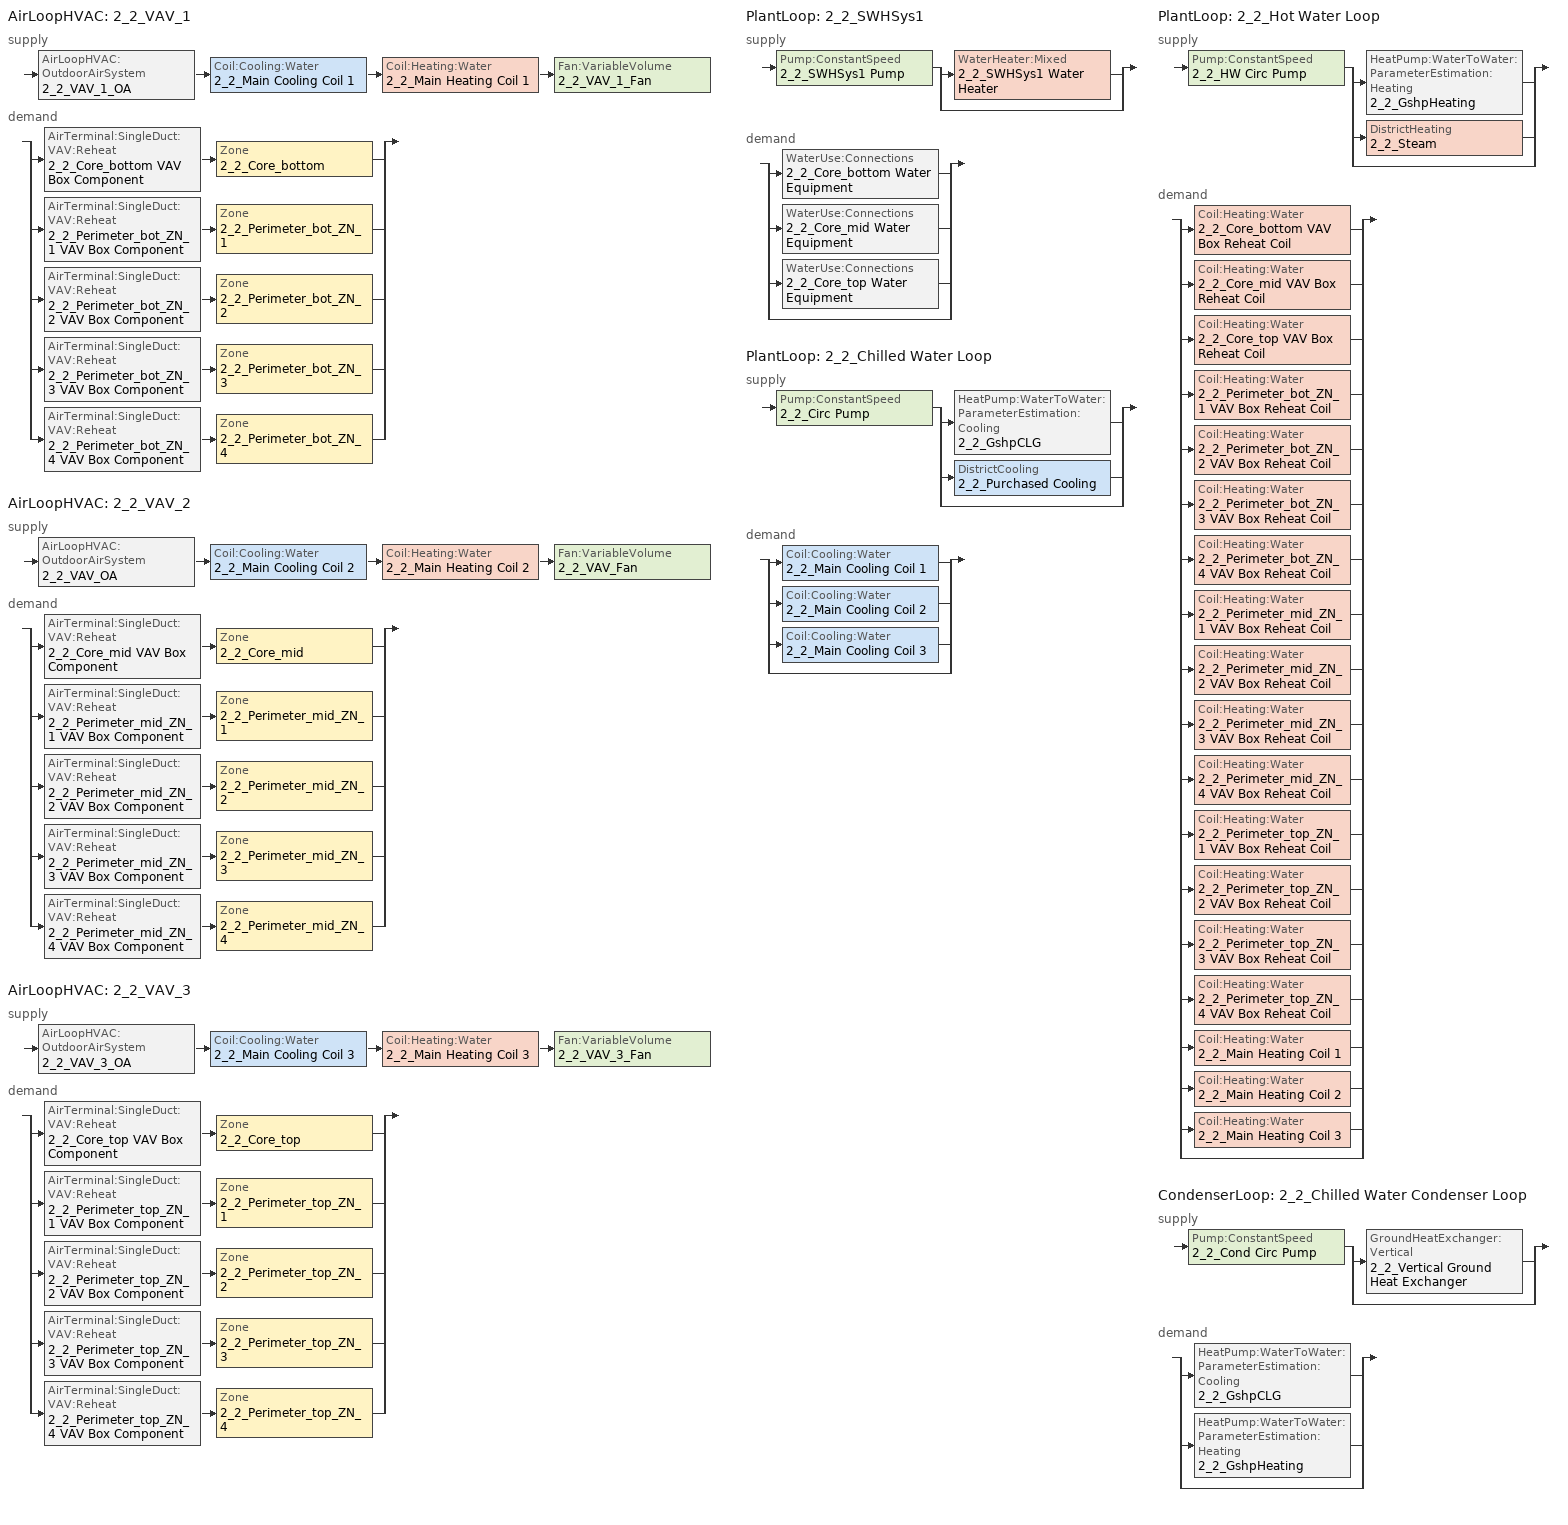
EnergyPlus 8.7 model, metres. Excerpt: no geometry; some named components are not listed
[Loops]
AirLoopHVAC '2_2_VAV_1'
 supply: AirLoopHVAC:OutdoorAirSystem '2_2_VAV_1_OA' > Coil:Cooling:Water '2_2_Main Cooling Coil 1' > Coil:Heating:Water '2_2_Main Heating Coil 1' > Fan:VariableVolume '2_2_VAV_1_Fan'
 demand: split
  | AirTerminal:SingleDuct:VAV:Reheat '2_2_Core_bottom VAV Box Component' > Zone '2_2_Core_bottom'
  | AirTerminal:SingleDuct:VAV:Reheat '2_2_Perimeter_bot_ZN_1 VAV Box Component' > Zone '2_2_Perimeter_bot_ZN_1'
  | AirTerminal:SingleDuct:VAV:Reheat '2_2_Perimeter_bot_ZN_2 VAV Box Component' > Zone '2_2_Perimeter_bot_ZN_2'
  | AirTerminal:SingleDuct:VAV:Reheat '2_2_Perimeter_bot_ZN_3 VAV Box Component' > Zone '2_2_Perimeter_bot_ZN_3'
  | AirTerminal:SingleDuct:VAV:Reheat '2_2_Perimeter_bot_ZN_4 VAV Box Component' > Zone '2_2_Perimeter_bot_ZN_4'
AirLoopHVAC '2_2_VAV_2'
 supply: AirLoopHVAC:OutdoorAirSystem '2_2_VAV_OA' > Coil:Cooling:Water '2_2_Main Cooling Coil 2' > Coil:Heating:Water '2_2_Main Heating Coil 2' > Fan:VariableVolume '2_2_VAV_Fan'
 demand: split
  | AirTerminal:SingleDuct:VAV:Reheat '2_2_Core_mid VAV Box Component' > Zone '2_2_Core_mid'
  | AirTerminal:SingleDuct:VAV:Reheat '2_2_Perimeter_mid_ZN_1 VAV Box Component' > Zone '2_2_Perimeter_mid_ZN_1'
  | AirTerminal:SingleDuct:VAV:Reheat '2_2_Perimeter_mid_ZN_2 VAV Box Component' > Zone '2_2_Perimeter_mid_ZN_2'
  | AirTerminal:SingleDuct:VAV:Reheat '2_2_Perimeter_mid_ZN_3 VAV Box Component' > Zone '2_2_Perimeter_mid_ZN_3'
  | AirTerminal:SingleDuct:VAV:Reheat '2_2_Perimeter_mid_ZN_4 VAV Box Component' > Zone '2_2_Perimeter_mid_ZN_4'
AirLoopHVAC '2_2_VAV_3'
 supply: AirLoopHVAC:OutdoorAirSystem '2_2_VAV_3_OA' > Coil:Cooling:Water '2_2_Main Cooling Coil 3' > Coil:Heating:Water '2_2_Main Heating Coil 3' > Fan:VariableVolume '2_2_VAV_3_Fan'
 demand: split
  | AirTerminal:SingleDuct:VAV:Reheat '2_2_Core_top VAV Box Component' > Zone '2_2_Core_top'
  | AirTerminal:SingleDuct:VAV:Reheat '2_2_Perimeter_top_ZN_1 VAV Box Component' > Zone '2_2_Perimeter_top_ZN_1'
  | AirTerminal:SingleDuct:VAV:Reheat '2_2_Perimeter_top_ZN_2 VAV Box Component' > Zone '2_2_Perimeter_top_ZN_2'
  | AirTerminal:SingleDuct:VAV:Reheat '2_2_Perimeter_top_ZN_3 VAV Box Component' > Zone '2_2_Perimeter_top_ZN_3'
  | AirTerminal:SingleDuct:VAV:Reheat '2_2_Perimeter_top_ZN_4 VAV Box Component' > Zone '2_2_Perimeter_top_ZN_4'
PlantLoop '2_2_SWHSys1'
 supply: Pump:ConstantSpeed '2_2_SWHSys1 Pump' > split
  | WaterHeater:Mixed '2_2_SWHSys1 Water Heater'
  | bypass
 demand: split
  | WaterUse:Connections '2_2_Core_bottom Water Equipment'
  | WaterUse:Connections '2_2_Core_mid Water Equipment'
  | WaterUse:Connections '2_2_Core_top Water Equipment'
  | bypass
PlantLoop '2_2_Chilled Water Loop'
 supply: Pump:ConstantSpeed '2_2_Circ Pump' > split
  | HeatPump:WaterToWater:ParameterEstimation:Cooling '2_2_GshpCLG'
  | DistrictCooling '2_2_Purchased Cooling'
  | bypass
 demand: split
  | Coil:Cooling:Water '2_2_Main Cooling Coil 1'
  | Coil:Cooling:Water '2_2_Main Cooling Coil 2'
  | Coil:Cooling:Water '2_2_Main Cooling Coil 3'
  | bypass
PlantLoop '2_2_Hot Water Loop'
 supply: Pump:ConstantSpeed '2_2_HW Circ Pump' > split
  | HeatPump:WaterToWater:ParameterEstimation:Heating '2_2_GshpHeating'
  | DistrictHeating '2_2_Steam'
  | bypass
 demand: split
  | Coil:Heating:Water '2_2_Core_bottom VAV Box Reheat Coil'
  | Coil:Heating:Water '2_2_Core_mid VAV Box Reheat Coil'
  | Coil:Heating:Water '2_2_Core_top VAV Box Reheat Coil'
  | Coil:Heating:Water '2_2_Perimeter_bot_ZN_1 VAV Box Reheat Coil'
  | Coil:Heating:Water '2_2_Perimeter_bot_ZN_2 VAV Box Reheat Coil'
  | Coil:Heating:Water '2_2_Perimeter_bot_ZN_3 VAV Box Reheat Coil'
  | Coil:Heating:Water '2_2_Perimeter_bot_ZN_4 VAV Box Reheat Coil'
  | Coil:Heating:Water '2_2_Perimeter_mid_ZN_1 VAV Box Reheat Coil'
  | Coil:Heating:Water '2_2_Perimeter_mid_ZN_2 VAV Box Reheat Coil'
  | Coil:Heating:Water '2_2_Perimeter_mid_ZN_3 VAV Box Reheat Coil'
  | Coil:Heating:Water '2_2_Perimeter_mid_ZN_4 VAV Box Reheat Coil'
  | Coil:Heating:Water '2_2_Perimeter_top_ZN_1 VAV Box Reheat Coil'
  | Coil:Heating:Water '2_2_Perimeter_top_ZN_2 VAV Box Reheat Coil'
  | Coil:Heating:Water '2_2_Perimeter_top_ZN_3 VAV Box Reheat Coil'
  | Coil:Heating:Water '2_2_Perimeter_top_ZN_4 VAV Box Reheat Coil'
  | Coil:Heating:Water '2_2_Main Heating Coil 1'
  | Coil:Heating:Water '2_2_Main Heating Coil 2'
  | Coil:Heating:Water '2_2_Main Heating Coil 3'
  | bypass
CondenserLoop '2_2_Chilled Water Condenser Loop'
 supply: Pump:ConstantSpeed '2_2_Cond Circ Pump' > split
  | GroundHeatExchanger:Vertical '2_2_Vertical Ground Heat Exchanger'
  | bypass
 demand: split
  | HeatPump:WaterToWater:ParameterEstimation:Cooling '2_2_GshpCLG'
  | HeatPump:WaterToWater:ParameterEstimation:Heating '2_2_GshpHeating'
  | bypass
[DesignSpecification:OutdoorAir] Outdoor Air Method=Flow/Person; Outdoor Air Flow per Person {m3/s-person}=0.0125
2_2_SZ DSOA Core_bottom; 2_2_SZ DSOA Core_mid; 2_2_SZ DSOA Core_top; 2_2_SZ DSOA Perimeter_bot_ZN_1; 2_2_SZ DSOA Perimeter_bot_ZN_2; 2_2_SZ DSOA Perimeter_bot_ZN_3; 2_2_SZ DSOA Perimeter_bot_ZN_4; 2_2_SZ DSOA Perimeter_mid_ZN_1; 2_2_SZ DSOA Perimeter_mid_ZN_2; 2_2_SZ DSOA Perimeter_mid_ZN_3; 2_2_SZ DSOA Perimeter_mid_ZN_4; 2_2_SZ DSOA Perimeter_top_ZN_1; 2_2_SZ DSOA Perimeter_top_ZN_2; 2_2_SZ DSOA Perimeter_top_ZN_3; 2_2_SZ DSOA Perimeter_top_ZN_4
[Sizing:Zone] Zone Cooling Design Supply Air Temperature Input Method=SupplyAirTemperature; Zone Cooling Design Supply Air Temperature {C}=12.8; Zone Heating Design Supply Air Temperature Input Method=SupplyAirTemperature; Zone Heating Design Supply Air Temperature {C}=50; Zone Cooling Design Supply Air Humidity Ratio {kgWater/kgDryAir}=0.0085; Zone Heating Design Supply Air Humidity Ratio {kgWater/kgDryAir}=0.008; Cooling Design Air Flow Method=DesignDay; Heating Design Air Flow Method=DesignDay
Name | Design Specification Outdoor Air Object
2_2_Core_bottom | 2_2_SZ DSOA Core_bottom
2_2_Core_mid | 2_2_SZ DSOA Core_mid
2_2_Core_top | 2_2_SZ DSOA Core_top
2_2_Perimeter_bot_ZN_1 | 2_2_SZ DSOA Perimeter_bot_ZN_1
2_2_Perimeter_bot_ZN_2 | 2_2_SZ DSOA Perimeter_bot_ZN_2
2_2_Perimeter_bot_ZN_3 | 2_2_SZ DSOA Perimeter_bot_ZN_3
2_2_Perimeter_bot_ZN_4 | 2_2_SZ DSOA Perimeter_bot_ZN_4
2_2_Perimeter_mid_ZN_1 | 2_2_SZ DSOA Perimeter_mid_ZN_1
2_2_Perimeter_mid_ZN_2 | 2_2_SZ DSOA Perimeter_mid_ZN_2
2_2_Perimeter_mid_ZN_3 | 2_2_SZ DSOA Perimeter_mid_ZN_3
2_2_Perimeter_mid_ZN_4 | 2_2_SZ DSOA Perimeter_mid_ZN_4
2_2_Perimeter_top_ZN_1 | 2_2_SZ DSOA Perimeter_top_ZN_1
2_2_Perimeter_top_ZN_2 | 2_2_SZ DSOA Perimeter_top_ZN_2
2_2_Perimeter_top_ZN_3 | 2_2_SZ DSOA Perimeter_top_ZN_3
2_2_Perimeter_top_ZN_4 | 2_2_SZ DSOA Perimeter_top_ZN_4
[Sizing:System] Type of Load to Size On=Sensible; Design Outdoor Air Flow Rate {m3/s}=AUTOSIZE; Central Heating Maximum System Air Flow Ratio=0.3; Preheat Design Temperature {C}=7; Preheat Design Humidity Ratio {kgWater/kgDryAir}=0.008; Precool Design Temperature {C}=12.8; Precool Design Humidity Ratio {kgWater/kgDryAir}=0.008; Central Cooling Design Supply Air Temperature {C}=12.8; Central Heating Design Supply Air Temperature {C}=16.7; Type of Zone Sum to Use=NonCoincident; 100% Outdoor Air in Cooling=No; 100% Outdoor Air in Heating=No; Central Cooling Design Supply Air Humidity Ratio {kgWater/kgDryAir}=0.0085; Central Heating Design Supply Air Humidity Ratio {kgWater/kgDryAir}=0.008; Cooling Supply Air Flow Rate Method=DesignDay; Cooling Supply Air Flow Rate {m3/s}=0; Heating Supply Air Flow Rate Method=DesignDay; Heating Supply Air Flow Rate {m3/s}=0; Zone Maximum Outdoor Air Fraction=1; Cooling Design Capacity Method=CoolingDesignCapacity; Cooling Design Capacity {W}=autosize; Heating Design Capacity Method=HeatingDesignCapacity; Heating Design Capacity {W}=autosize; Central Cooling Capacity Control Method=VAV
2_2_VAV_1; 2_2_VAV_2; 2_2_VAV_3
[Sizing:Plant]
Name | Loop Type | Design Loop Exit Temperature {C} | Loop Design Temperature Difference {deltaC} | Zone Timesteps in Averaging Window
2_2_Chilled Water Loop | Cooling | 7.22 | 5 | 1
2_2_Hot Water Loop | Heating | 82 | 10 | 1
2_2_Chilled Water Condenser Loop | Condenser | 25 | 5 | 1
2_2_SWHSys1 | Heating | 60 | 5
[ZoneControl:Thermostat] Control Type Schedule=2_2_Dual Zone Control Type Sched
Name | Zone or ZoneList | Control 1
2_2_Core_bottom Thermostat | 2_2_Core_bottom | 2_2_Core_bottom DualSPSched
2_2_Core_mid Thermostat | 2_2_Core_mid | 2_2_Core_mid DualSPSched
2_2_Core_top Thermostat | 2_2_Core_top | 2_2_Core_top DualSPSched
2_2_Perimeter_bot_ZN_1 Thermostat | 2_2_Perimeter_bot_ZN_1 | 2_2_Perimeter_bot_ZN_1 DualSPSched
2_2_Perimeter_bot_ZN_2 Thermostat | 2_2_Perimeter_bot_ZN_2 | 2_2_Perimeter_bot_ZN_2 DualSPSched
2_2_Perimeter_bot_ZN_3 Thermostat | 2_2_Perimeter_bot_ZN_3 | 2_2_Perimeter_bot_ZN_3 DualSPSched
2_2_Perimeter_bot_ZN_4 Thermostat | 2_2_Perimeter_bot_ZN_4 | 2_2_Perimeter_bot_ZN_4 DualSPSched
2_2_Perimeter_mid_ZN_1 Thermostat | 2_2_Perimeter_mid_ZN_1 | 2_2_Perimeter_mid_ZN_1 DualSPSched
2_2_Perimeter_mid_ZN_2 Thermostat | 2_2_Perimeter_mid_ZN_2 | 2_2_Perimeter_mid_ZN_2 DualSPSched
2_2_Perimeter_mid_ZN_3 Thermostat | 2_2_Perimeter_mid_ZN_3 | 2_2_Perimeter_mid_ZN_3 DualSPSched
2_2_Perimeter_mid_ZN_4 Thermostat | 2_2_Perimeter_mid_ZN_4 | 2_2_Perimeter_mid_ZN_4 DualSPSched
2_2_Perimeter_top_ZN_1 Thermostat | 2_2_Perimeter_top_ZN_1 | 2_2_Perimeter_top_ZN_1 DualSPSched
2_2_Perimeter_top_ZN_2 Thermostat | 2_2_Perimeter_top_ZN_2 | 2_2_Perimeter_top_ZN_2 DualSPSched
2_2_Perimeter_top_ZN_3 Thermostat | 2_2_Perimeter_top_ZN_3 | 2_2_Perimeter_top_ZN_3 DualSPSched
2_2_Perimeter_top_ZN_4 Thermostat | 2_2_Perimeter_top_ZN_4 | 2_2_Perimeter_top_ZN_4 DualSPSched
[ThermostatSetpoint:DualSetpoint] Heating Setpoint Temperature Schedule=2_2_HTGSETP_SCH; Cooling Setpoint Temperature Schedule=2_2_CLGSETP_SCH
2_2_Core_bottom DualSPSched; 2_2_Core_mid DualSPSched; 2_2_Core_top DualSPSched; 2_2_Perimeter_bot_ZN_1 DualSPSched; 2_2_Perimeter_bot_ZN_2 DualSPSched; 2_2_Perimeter_bot_ZN_3 DualSPSched; 2_2_Perimeter_bot_ZN_4 DualSPSched; 2_2_Perimeter_mid_ZN_1 DualSPSched; 2_2_Perimeter_mid_ZN_2 DualSPSched; 2_2_Perimeter_mid_ZN_3 DualSPSched; 2_2_Perimeter_mid_ZN_4 DualSPSched; 2_2_Perimeter_top_ZN_1 DualSPSched; 2_2_Perimeter_top_ZN_2 DualSPSched; 2_2_Perimeter_top_ZN_3 DualSPSched; 2_2_Perimeter_top_ZN_4 DualSPSched
[AirTerminal:SingleDuct:VAV:Reheat] Availability Schedule=2_2_ALWAYS_ON; Maximum Air Flow Rate {m3/s}=AUTOSIZE; Zone Minimum Air Flow Input Method=Constant; Constant Minimum Air Flow Fraction=0.3; Maximum Hot Water or Steam Flow Rate {m3/s}=AUTOSIZE; Minimum Hot Water or Steam Flow Rate {m3/s}=0; Convergence Tolerance=0.001; Damper Heating Action=NORMAL; Maximum Flow per Zone Floor Area During Reheat {m3/s-m2}=AUTOCALCULATE; Maximum Flow Fraction During Reheat=AUTOCALCULATE
Name | Reheat Coil
2_2_Core_bottom VAV Box Component | 2_2_Core_bottom VAV Box Reheat Coil
2_2_Core_mid VAV Box Component | 2_2_Core_mid VAV Box Reheat Coil
2_2_Core_top VAV Box Component | 2_2_Core_top VAV Box Reheat Coil
2_2_Perimeter_bot_ZN_1 VAV Box Component | 2_2_Perimeter_bot_ZN_1 VAV Box Reheat Coil
2_2_Perimeter_bot_ZN_2 VAV Box Component | 2_2_Perimeter_bot_ZN_2 VAV Box Reheat Coil
2_2_Perimeter_bot_ZN_3 VAV Box Component | 2_2_Perimeter_bot_ZN_3 VAV Box Reheat Coil
2_2_Perimeter_bot_ZN_4 VAV Box Component | 2_2_Perimeter_bot_ZN_4 VAV Box Reheat Coil
2_2_Perimeter_mid_ZN_1 VAV Box Component | 2_2_Perimeter_mid_ZN_1 VAV Box Reheat Coil
2_2_Perimeter_mid_ZN_2 VAV Box Component | 2_2_Perimeter_mid_ZN_2 VAV Box Reheat Coil
2_2_Perimeter_mid_ZN_3 VAV Box Component | 2_2_Perimeter_mid_ZN_3 VAV Box Reheat Coil
2_2_Perimeter_mid_ZN_4 VAV Box Component | 2_2_Perimeter_mid_ZN_4 VAV Box Reheat Coil
2_2_Perimeter_top_ZN_1 VAV Box Component | 2_2_Perimeter_top_ZN_1 VAV Box Reheat Coil
2_2_Perimeter_top_ZN_2 VAV Box Component | 2_2_Perimeter_top_ZN_2 VAV Box Reheat Coil
2_2_Perimeter_top_ZN_3 VAV Box Component | 2_2_Perimeter_top_ZN_3 VAV Box Reheat Coil
2_2_Perimeter_top_ZN_4 VAV Box Component | 2_2_Perimeter_top_ZN_4 VAV Box Reheat Coil
[Zone equipment]
2_2_Core_bottom: 2_2_Core_bottom VAV Box Component
2_2_Core_mid: 2_2_Core_mid VAV Box Component
2_2_Core_top: 2_2_Core_top VAV Box Component
2_2_Perimeter_bot_ZN_1: 2_2_Perimeter_bot_ZN_1 VAV Box Component
2_2_Perimeter_bot_ZN_2: 2_2_Perimeter_bot_ZN_2 VAV Box Component
2_2_Perimeter_bot_ZN_3: 2_2_Perimeter_bot_ZN_3 VAV Box Component
2_2_Perimeter_bot_ZN_4: 2_2_Perimeter_bot_ZN_4 VAV Box Component
2_2_Perimeter_mid_ZN_1: 2_2_Perimeter_mid_ZN_1 VAV Box Component
2_2_Perimeter_mid_ZN_2: 2_2_Perimeter_mid_ZN_2 VAV Box Component
2_2_Perimeter_mid_ZN_3: 2_2_Perimeter_mid_ZN_3 VAV Box Component
2_2_Perimeter_mid_ZN_4: 2_2_Perimeter_mid_ZN_4 VAV Box Component
2_2_Perimeter_top_ZN_1: 2_2_Perimeter_top_ZN_1 VAV Box Component
2_2_Perimeter_top_ZN_2: 2_2_Perimeter_top_ZN_2 VAV Box Component
2_2_Perimeter_top_ZN_3: 2_2_Perimeter_top_ZN_3 VAV Box Component
2_2_Perimeter_top_ZN_4: 2_2_Perimeter_top_ZN_4 VAV Box Component
[Fan:VariableVolume] Availability Schedule=2_2_HVACOperationSchd; Fan Total Efficiency=0.5915; Pressure Rise {Pa}=1109.648; Maximum Flow Rate {m3/s}=AUTOSIZE; Fan Power Minimum Flow Rate Input Method=Fraction; Fan Power Minimum Air Flow Rate {m3/s}=0; Motor Efficiency=0.91; Motor In Airstream Fraction=1; Fan Power Coefficient 1=0.0407599; Fan Power Coefficient 2=0.088045; Fan Power Coefficient 3=-0.0729261; Fan Power Coefficient 4=0.94374; Fan Power Coefficient 5=0
2_2_VAV_Fan; 2_2_VAV_3_Fan; 2_2_VAV_1_Fan
[Coil:Cooling:Water] Availability Schedule=2_2_CoolingCoilAvailSched; Design Water Flow Rate {m3/s}=autosize; Design Air Flow Rate {m3/s}=autosize; Design Inlet Water Temperature {C}=autosize; Design Inlet Air Temperature {C}=autosize; Design Outlet Air Temperature {C}=autosize; Design Inlet Air Humidity Ratio {kgWater/kgDryAir}=autosize; Design Outlet Air Humidity Ratio {kgWater/kgDryAir}=autosize; Type of Analysis=SimpleAnalysis; Heat Exchanger Configuration=CrossFlow
2_2_Main Cooling Coil 1; 2_2_Main Cooling Coil 2; 2_2_Main Cooling Coil 3
[Coil:Heating:Water] Availability Schedule=2_2_ReheatCoilAvailSched; U-Factor Times Area Value {W/K}=autosize; Maximum Water Flow Rate {m3/s}=autosize; Performance Input Method=UFactorTimesAreaAndDesignWaterFlowRate; Rated Capacity {W}=autosize; Rated Inlet Water Temperature {C}=82.2; Rated Inlet Air Temperature {C}=16.6; Rated Outlet Water Temperature {C}=71.1; Rated Outlet Air Temperature {C}=32.2
2_2_Core_bottom VAV Box Reheat Coil; 2_2_Core_mid VAV Box Reheat Coil; 2_2_Core_top VAV Box Reheat Coil; 2_2_Perimeter_bot_ZN_1 VAV Box Reheat Coil; 2_2_Perimeter_bot_ZN_2 VAV Box Reheat Coil; 2_2_Perimeter_bot_ZN_3 VAV Box Reheat Coil; 2_2_Perimeter_bot_ZN_4 VAV Box Reheat Coil; 2_2_Perimeter_mid_ZN_1 VAV Box Reheat Coil; 2_2_Perimeter_mid_ZN_2 VAV Box Reheat Coil; 2_2_Perimeter_mid_ZN_3 VAV Box Reheat Coil; 2_2_Perimeter_mid_ZN_4 VAV Box Reheat Coil; 2_2_Perimeter_top_ZN_1 VAV Box Reheat Coil; 2_2_Perimeter_top_ZN_2 VAV Box Reheat Coil; 2_2_Perimeter_top_ZN_3 VAV Box Reheat Coil; 2_2_Perimeter_top_ZN_4 VAV Box Reheat Coil; 2_2_Main Heating Coil 1; 2_2_Main Heating Coil 2; 2_2_Main Heating Coil 3
[Controller:WaterCoil] Control Variable=Temperature; Actuator Variable=FLOW; Controller Convergence Tolerance {deltaC}=0.002; Maximum Actuated Flow {m3/s}=autosize; Minimum Actuated Flow {m3/s}=0
Name | Action
2_2_Central Cooling Coil Contoller 1; 2_2_Central Cooling Coil Contoller 2; 2_2_Central Cooling Coil Contoller 3 | Reverse
2_2_Central Heating Coil Contoller 1; 2_2_Central Heating Coil Contoller 2; 2_2_Central Heating Coil Contoller 3 | Normal
[Controller:OutdoorAir] Minimum Outdoor Air Flow Rate {m3/s}=AUTOSIZE; Maximum Outdoor Air Flow Rate {m3/s}=AUTOSIZE; Economizer Control Type=DifferentialDryBulb; Economizer Control Action Type=ModulateFlow; Economizer Maximum Limit Dry-Bulb Temperature {C}=28; Economizer Maximum Limit Enthalpy {J/kg}=64000; Economizer Minimum Limit Dry-Bulb Temperature {C}=-100; Lockout Type=NoLockout; Minimum Limit Type=FixedMinimum; Minimum Outdoor Air Schedule=2_2_MinOA_MotorizedDamper_Sched
2_2_VAV_1_OA_Controller; 2_2_VAV_OA_Controller; 2_2_VAV_3_OA_Controller
[AirLoopHVAC] Design Supply Air Flow Rate {m3/s}=AUTOSIZE
2_2_VAV_1; 2_2_VAV_2; 2_2_VAV_3
[Pump:ConstantSpeed] Fraction of Motor Inefficiencies to Fluid Stream=0
Name | Design Flow Rate {m3/s} | Design Pump Head {Pa} | Design Power Consumption {W} | Motor Efficiency | Pump Control Type
2_2_SWHSys1 Pump | AUTOSIZE | 179352 | AUTOSIZE | 0.85 | Intermittent
2_2_Circ Pump; 2_2_HW Circ Pump; 2_2_Cond Circ Pump | autosize | 5000 | autosize | 0.87 | CONTINUOUS
[HeatPump:WaterToWater:ParameterEstimation:Cooling]
2_2_GshpCLG: Nominal COP {W/W}=3.5; Nominal Capacity {W}=450000000; Minimum Part Load Ratio=0; Maximum Part Load Ratio=1; Optimum Part Load Ratio=1; Load Side Flow Rate {m3/s}=0.003; Source Side Flow Rate {m3/s}=0.003; Load Side Heat Transfer Coefficient {W/K}=7761; Source Side Heat Transfer Coefficient {W/K}=3998; Piston Displacement {m3/s}=0.012544; Compressor Clearance Factor=0.05469; Compressor Suction and Discharge Pressure Drop {Pa}=92156.2; Superheating {C}=4.8907; Constant Part of Electromechanical Power Losses {W}=2803.9; Loss Factor=0.699; High Pressure Cut Off {Pa}=0; Low Pressure Cut Off {Pa}=0
[HeatPump:WaterToWater:ParameterEstimation:Heating]
2_2_GshpHeating: Nominal COP {W/W}=3.5; Nominal Capacity {W}=450000000; Minimum Part Load Ratio=0; Maximum Part Load Ratio=1; Optimum Part Load Ratio=1; Load Side Flow Rate {m3/s}=0.003; Source Side Flow Rate {m3/s}=0.003; Load Side Heat Transfer Coefficient {W/K}=7761; Source Side Heat Transfer Coefficient {W/K}=3998; Piston Displacement {m3/s}=0.012544; Compressor Clearance Factor=0.05469; Compressor Suction and Discharge Pressure Drop {Pa}=92156.2; Superheating {C}=4.8907; Constant Part of Electromechanical Power Losses {W}=2803.9; Loss Factor=0.699; High Pressure Cut Off {Pa}=0; Low Pressure Cut Off {Pa}=0
[DistrictCooling]
2_2_Purchased Cooling: Nominal Capacity {W}=680000
[DistrictHeating]
2_2_Steam: Nominal Capacity {W}=1000000
[WaterHeater:Mixed]
2_2_SWHSys1 Water Heater: Tank Volume {m3}=0.3785; Setpoint Temperature Schedule=2_2_SWHSys1 Water Heater Setpoint Temperature Schedule Name; Deadband Temperature Difference {deltaC}=2; Maximum Temperature Limit {C}=82.2222; Heater Control Type=Cycle; Heater Maximum Capacity {W}=845000; Heater Fuel Type=NATURALGAS; Heater Thermal Efficiency=0.8; Off Cycle Parasitic Fuel Consumption Rate {W}=20; Off Cycle Parasitic Fuel Type=NATURALGAS; Off Cycle Parasitic Heat Fraction to Tank=0.8; On Cycle Parasitic Fuel Type=NATURALGAS; Ambient Temperature Indicator=SCHEDULE; Ambient Temperature Schedule=2_2_SWHSys1 Water Heater Ambient Temperature Schedule Name; Off Cycle Loss Coefficient to Ambient Temperature {W/K}=6; On Cycle Loss Coefficient to Ambient Temperature {W/K}=6; Use Side Effectiveness=1; Source Side Effectiveness=1; Use Side Design Flow Rate {m3/s}=AUTOSIZE; Source Side Design Flow Rate {m3/s}=AUTOSIZE; Indirect Water Heating Recovery Time {hr}=1.5
[PlantLoop] Fluid Type=Water; Minimum Loop Flow Rate {m3/s}=0; Load Distribution Scheme=Optimal
Name | Plant Equipment Operation Scheme | Maximum Loop Temperature {C} | Minimum Loop Temperature {C} | Maximum Loop Flow Rate {m3/s} | Plant Loop Volume {m3}
2_2_SWHSys1 | 2_2_SWHSys1 Loop Operation Scheme List | 60 | 10 | AUTOSIZE | AUTOSIZE
2_2_Chilled Water Loop | 2_2_CW Loop Operation | 98 | 1 | 0.0033 | 5
2_2_Hot Water Loop | 2_2_Hot Loop Operation | 100 | 10 | 0.0043 | 5
[CondenserLoop]
2_2_Chilled Water Condenser Loop: Fluid Type=Water; Condenser Equipment Operation Scheme=2_2_Tower Loop Operation; Maximum Loop Temperature {C}=80; Minimum Loop Temperature {C}=10; Maximum Loop Flow Rate {m3/s}=0.0033; Minimum Loop Flow Rate {m3/s}=0; Condenser Loop Volume {m3}=5; Load Distribution Scheme=SequentialLoad
[PlantEquipmentList]
2_2_SWHSys1 Equipment List: 2_2_SWHSys1 Water Heater
2_2_GSHP and Purchased Cooling: 2_2_GshpCLG, 2_2_Purchased Cooling
2_2_Purchased Cooling Only: 2_2_Purchased Cooling
2_2_Purchased Heating Plant: 2_2_Steam
2_2_GSHP plant: 2_2_GshpHeating, 2_2_Steam
[CondenserEquipmentList]
2_2_All Towers: 2_2_Vertical Ground Heat Exchanger
[PlantEquipmentOperation:Uncontrolled]
2_2_Year Round Tower Operation: Equipment List=2_2_All Towers
[PlantEquipmentOperation:CoolingLoad] Load Range 1 Lower Limit {W}=0; Range 1 Equipment List=2_2_GSHP and Purchased Cooling
Name | Load Range 1 Upper Limit {W}
2_2_Summer Cooling Operation | 500000000
2_2_Winter Cooling Operation | 900000
[PlantEquipmentOperation:HeatingLoad] Load Range 1 Lower Limit {W}=0
Name | Load Range 1 Upper Limit {W} | Range 1 Equipment List | Load Range 2 Lower Limit {W} | Load Range 2 Upper Limit {W} | Range 2 Equipment List
2_2_SWHSys1 Operation Scheme | 1000000000000000 | 2_2_SWHSys1 Equipment List
2_2_Summer Heating Operation | 9999999 | 2_2_GSHP plant
2_2_Winter Heating Operation | 9999999999 | 2_2_GSHP plant | 9999999999 | 99999999999 | 2_2_Purchased Heating Plant
[PlantEquipmentOperationSchemes]
Name | Control Scheme 1 | Control Scheme 1 Schedule | Control Scheme 2 | Control Scheme 2 Schedule
2_2_SWHSys1 Loop Operation Scheme List | 2_2_SWHSys1 Operation Scheme | 2_2_ALWAYS_ON
2_2_CW Loop Operation | 2_2_Summer Cooling Operation | 2_2_Summer On | 2_2_Winter Cooling Operation | 2_2_Winter On
2_2_Hot Loop Operation | 2_2_Winter Heating Operation | 2_2_Winter On | 2_2_Summer Heating Operation | 2_2_Summer On
[CondenserEquipmentOperationSchemes]
2_2_Tower Loop Operation: Control Scheme 1=2_2_Year Round Tower Operation; Control Scheme 1 Schedule=2_2_On
[SetpointManager:Scheduled] Control Variable=Temperature
Name | Schedule | Setpoint Node or NodeList
2_2_VAV_1 SAT setpoint | 2_2_Seasonal-Reset-Supply-Air-Temp-Sch | 2_2_VAV_1 Supply Equipment Outlet Node
2_2_VAV_2 SAT setpoint | 2_2_Seasonal-Reset-Supply-Air-Temp-Sch | 2_2_VAV_2 Supply Equipment Outlet Node
2_2_VAV_3 SAT setpoint | 2_2_Seasonal-Reset-Supply-Air-Temp-Sch | 2_2_VAV_3 Supply Equipment Outlet Node
2_2_SWHSys1 Loop Setpoint Manager | 2_2_SWHSys1-Loop-Temp-Schedule | 2_2_SWHSys1 Supply Outlet Node
[SetpointManager:MixedAir] Control Variable=Temperature
Name | Setpoint Node or NodeList
2_2_VAV_1_CoolC SAT Manager | 2_2_Main Cooling Coil 1 Outlet Node
2_2_VAV_1_HeatC MixedAir Manager | 2_2_Main Heating Coil 1 Outlet Node
2_2_VAV_1_OAMixed Air Temp Manager | 2_2_VAV_1_OA-VAV_1_CoolCNode
2_2_VAV_CoolC SAT Manager | 2_2_Main Cooling Coil 2 Outlet Node
2_2_VAV_HeatC MixedAir Manager | 2_2_Main Heating Coil 2 Outlet Node
2_2_VAV_OAMixed Air Temp Manager | 2_2_VAV_OA-VAV_CoolCNode
2_2_VAV_3_CoolC SAT Manager | 2_2_Main Cooling Coil 3 Outlet Node
2_2_VAV_3_HeatC MixedAir Manager | 2_2_Main Heating Coil 3 Outlet Node
2_2_VAV_3_OAMixed Air Temp Manager | 2_2_VAV_3_OA-VAV_3_CoolCNode
[SetpointManager:FollowGroundTemperature]
2_2_MyCondenserControl: Control Variable=Temperature; Offset Temperature Difference {deltaC}=0; Maximum Setpoint Temperature {C}=80; Minimum Setpoint Temperature {C}=10; Setpoint Node or NodeList=2_2_Condenser Supply Outlet Node
[WaterUse:Equipment] Peak Flow Rate {m3/s}=1.04e-05; Flow Rate Fraction Schedule=2_2_BLDG_SWH_SCH; Target Temperature Schedule=2_2_Water Equipment Temp Sched; Hot Water Supply Temperature Schedule=2_2_Water Equipment Hot Supply Temp Sched; Sensible Fraction Schedule=2_2_Water Equipment Sensible fract sched; Latent Fraction Schedule=2_2_Water Equipment Latent fract sched
Name | Zone
2_2_Core_bottom Water Equipment | 2_2_Core_bottom
2_2_Core_mid Water Equipment | 2_2_Core_mid
2_2_Core_top Water Equipment | 2_2_Core_top
[WaterUse:Connections]
Name | Water Use Equipment 1
2_2_Core_bottom Water Equipment | 2_2_Core_bottom Water Equipment
2_2_Core_mid Water Equipment | 2_2_Core_mid Water Equipment
2_2_Core_top Water Equipment | 2_2_Core_top Water Equipment
[Schedule:Compact]
2_2_ALWAYS_ON; 2_2_On: Through: 12/31, For: AllDays, Until: 24:00, 1
2_2_Dual Zone Control Type Sched: Through: 12/31, For: AllDays, Until: 24:00, 4
2_2_CLGSETP_SCH: Through: 12/31, For: Weekdays SummerDesignDay, Until: 06:00, 28, Until: 22:00, 25, Until: 24:00, 28, For: Saturday, Until: 06:00, 28, Until: 18:00, 25, Until: 24:00, 28, For WinterDesignDay, Until: 24:00, 28, For: AllOtherDays, Until: 24:00, 28
2_2_HTGSETP_SCH: Through: 12/31, For: Weekdays, Until: 06:00, 15.6, Until: 22:00, 20, Until: 24:00, 15.6, For SummerDesignDay, Until: 24:00, 15.6, For: Saturday, Until: 06:00, 15.6, Until: 18:00, 20, Until: 24:00, 15.6, For: WinterDesignDay, Until: 24:00, 20, For: AllOtherDays, Until: 24:00, 15.6
2_2_HVACOperationSchd: Through: 12/31, For: Weekdays SummerDesignDay, Until: 06:00, 0, Until: 22:00, 1, Until: 24:00, 0, For: Saturday WinterDesignDay, Until: 06:00, 0, Until: 18:00, 1, Until: 24:00, 0, For: AllOtherDays, Until: 24:00, 0
2_2_MinOA_MotorizedDamper_Sched: Through: 12/31, For: Weekdays SummerDesignDay, Until: 07:00, 0, Until: 22:00, 1, Until: 24:00, 0, For: Saturday WinterDesignDay, Until: 07:00, 0, Until: 18:00, 1, Until: 24:00, 0, For: AllOtherDays, Until: 24:00, 0
2_2_Seasonal-Reset-Supply-Air-Temp-Sch: Through: 12/31, For: AllDays, Until: 24:00, 12.8
2_2_BLDG_SWH_SCH: Through: 12/31, For: Weekdays SummerDesignDay, Until: 05:00, 0.05, Until: 06:00, 0.08, Until: 07:00, 0.07, Until: 08:00, 0.19, Until: 09:00, 0.35, Until: 10:00, 0.38, Until: 11:00, 0.39, Until: 12:00, 0.47, Until: 13:00, 0.57, Until: 14:00, 0.54, Until: 15:00, 0.34, Until: 16:00, 0.33, Until: 17:00, 0.44, Until: 18:00, 0.26, Until: 19:00, 0.21, Until: 20:00, 0.15, Until: 21:00, 0.17, Until: 22:00, 0.08, Until: 24:00, 0.05, For: Saturday WinterDesignDay, Until: 05:00, 0.05, Until: 06:00, 0.08, Until: 07:00, 0.07, Until: 08:00, 0.11, Until: 09:00, 0.15, Until: 10:00, 0.21, Until: 11:00, 0.19, Until: 12:00, 0.23, Until: 13:00, 0.2, Until: 14:00, 0.19, Until: 15:00, 0.15, Until: 16:00, 0.13, Until: 17:00, 0.14, Until: 21:00, 0.07, Until: 22:00, 0.09, Until: 24:00, 0.05, For: Sunday Holidays AllOtherDays, Until: 05:00, 0.04, Until: 06:00, 0.07, Until: 11:00, 0.04, Until: 13:00, 0.06, Until: 14:00, 0.09, Until: 15:00, 0.06, Until: 21:00, 0.04, Until: 22:00, 0.07, Until: 24:00, 0.04
2_2_Water Equipment Latent fract sched: Through: 12/31, For: AllDays, Until: 24:00, 0.05
2_2_Water Equipment Sensible fract sched: Through: 12/31, For: AllDays, Until: 24:00, 0.2
2_2_Water Equipment Hot Supply Temp Sched; 2_2_Water Equipment Temp Sched: Through: 12/31, For: AllDays, Until: 24:00, 43.3
2_2_SWHSys1 Water Heater Ambient Temperature Schedule Name: Through: 12/31, For: AllDays, Until: 24:00, 22
2_2_SWHSys1 Water Heater Setpoint Temperature Schedule Name; 2_2_SWHSys1-Loop-Temp-Schedule: Through: 12/31, For: AllDays, Until: 24:00, 60
2_2_CoolingCoilAvailSched: Through: 6/30, For: AllDays, Until: 24:00, 0, Through: 9/30, For: WeekDays, Until: 7:00, 0, Until: 17:00, 1, Until: 24:00, 0, For: SummerDesignDay WinterDesignDay, Until: 24:00, 1, For: AllOtherDays, Until: 24:00, 0, Through: 12/31, For: AllDays, Until: 24:00, 0
2_2_ReheatCoilAvailSched: Through: 6/30, For: AllDays, Until: 24:00, 1, Through: 9/30, For: WeekDays, Until: 7:00, 0, Until: 17:00, 1, Until: 24:00, 0, For: SummerDesignDay WinterDesignDay, Until: 24:00, 1, For: AllOtherDays, Until: 24:00, 0, Through: 12/31, For: AllDays, Until: 24:00, 1
2_2_Summer On: Through: 4/30, For: AllDays, Until: 24:00, 0, Through: 9/30, For: AllDays, Until: 24:00, 1, Through: 12/31, For: AllDays, Until: 24:00, 0
2_2_Winter On: Through: 4/30, For: AllDays, Until: 24:00, 1, Through: 9/30, For: AllDays, Until: 24:00, 0, Through: 12/31, For: AllDays, Until: 24:00, 1
